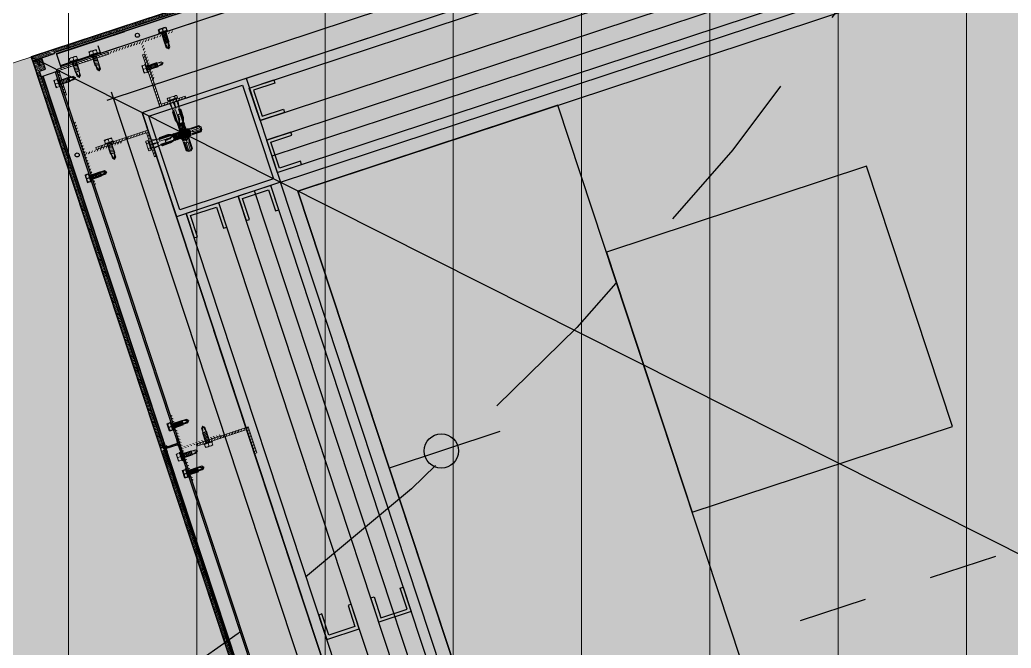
# Model space of a CAD drawing. Header units: metres. Extents: x 678805 to 1359287, y 2747329 to 5497370.
# Drawn here: x 679893.398 to 679894.845, y 2748653.809 to 2748654.727 of the extents above; entities that cross this region are included whole.
import ezdxf
from ezdxf.enums import TextEntityAlignment as Align

# ---------------------------------------------------------------- set-up
doc = ezdxf.new("R2010")
doc.units = ezdxf.units.M
for name, pattern in [('XREF_MON_BUILDINGS$0$Dash_2_', [0.25, 0.125, -0.125]), ('XREF_MON_BUILDINGS$0$Hidden', [0.004, 0.002, -0.002]), ('XREF_MON_SFT_TREES$0$HIDDEN', [0.375, 0.25, -0.125])]:
    doc.linetypes.add(name, pattern=pattern)
for name, color, linetype in [('00_XREF_MON_HSC_PAVEMENT', 7, 'Continuous'), ('00_XREF_TWQ_BUILDINGS', 7, 'Continuous'), ('00_XREF_TWQ_SFT_TREES', 7, 'Continuous'), ('XREF_MON_BUILDINGS$0$00-Modulos DEFINIDOS', 7, 'Continuous'), ('XREF_MON_BUILDINGS$0$00-Modulos ROOFS', 2, 'Continuous'), ('XREF_MON_BUILDINGS$0$02-L-01_Structure', 2, 'Continuous'), ('XREF_MON_BUILDINGS$0$02-L-01_Structure t2', 7, 'Continuous'), ('XREF_MON_BUILDINGS$0$02-L-01_Struture aux', 4, 'Continuous'), ('XREF_MON_BUILDINGS$0$02-L-Insulation', 252, 'Continuous'), ('XREF_MON_BUILDINGS$0$02-L-INT Panel', 5, 'Continuous'), ('XREF_MON_BUILDINGS$0$02-L-panel', 5, 'Continuous'), ('XREF_MON_BUILDINGS$0$02_L_Furniture', 7, 'Continuous'), ('XREF_MON_SFT_TREES$0$SL_TREE_CANOPY', 251, 'XREF_MON_SFT_TREES$0$HIDDEN')]:
    doc.layers.add(name, color=color, linetype=linetype)
for name, color, linetype, true_color in [('02-L-Waterfeatures 01', 7, 'Continuous', 0x4da6ff), ('XREF_MON_BUILDINGS$0$0-WIPEOUTS', 7, 'Continuous', 0xffffff), ('XREF_MON_SFT_TREES$0$SL_TREE_ACACIA_GERRARDII', 7, 'Continuous', 0x4c4c00)]:
    doc.layers.add(name, color=color, linetype=linetype, true_color=true_color)
for name, color, linetype, lineweight in [('XREF_MON_BUILDINGS$0$02-H-251', 251, 'Continuous', 0), ('XREF_MON_BUILDINGS$0$02-H-254', 254, 'Continuous', 0), ('XREF_MON_BUILDINGS$0$02-L-01_Structure L', 7, 'Continuous', 5), ('XREF_MON_BUILDINGS$0$02-L-01_Structure T', 8, 'Continuous', 5), ('XREF_MON_GENERAL_LAYOUT$0$02-L-Material Change', 251, 'Continuous', 5)]:
    doc.layers.add(name, color=color, linetype=linetype, lineweight=lineweight)
for name, color, linetype, lineweight, true_color in [('XREF_MON_BUILDINGS$0$02-KH-01 Water_Toilets', 7, 'Continuous', 30, 0x3877ff), ('XREF_MON_HSC_PAVEMENT$0$03-TR-Pavement_01_Compacted Ground', 7, 'Continuous', 5, 0x5a4f30), ('XREF_MON_HSC_PAVEMENT$0$03-TR-Pavement_06_Concrete Slab in situ', 7, 'Continuous', 9, 0xf7f7f7)]:
    doc.layers.add(name, color=color, linetype=linetype, lineweight=lineweight, true_color=true_color)
doc.layers.get('XREF_MON_BUILDINGS$0$02-KH-01 Water_Toilets').off()
doc.layers.get('XREF_MON_SFT_TREES$0$SL_TREE_ACACIA_GERRARDII').off()
doc.styles.add('XREF_MON_GENERAL_LAYOUT$0$Standard', font='arial.ttf')
doc.linetypes.add('XREF_MON_BUILDINGS$0$BATTING', pattern='A,0.0001,-0.1,[134,ltypeshp.shx,S=0.1,R=0,X=-0.1,Y=0],-0.2,[134,ltypeshp.shx,S=0.1,R=180,X=0.1,Y=0],-0.1', length=0.4001)
pattern_1 = [(90, (652974.11672, 2717198.73223), (-0.187325, 0), [])]

# ---------------------------------------------------------------- blocks, each defined once
blk = doc.blocks.new('XREF_MON_BUILDINGS$0$modulo kiosco')
at = {"layer": 'XREF_MON_BUILDINGS$0$0-WIPEOUTS', "true_color": 0xfcfcfc}
h = blk.add_hatch(color=7, dxfattribs=at)
h.dxf.hatch_style = 1
h.paths.add_polyline_path([(119.6986, -61.6206), (119.6986, -56.8206), (124.4986, -56.8206), (124.4986, -61.6206)])
at = {"layer": 'XREF_MON_BUILDINGS$0$00-Modulos ROOFS'}
blk.add_line((119.6986, -56.8206), (124.4986, -61.6206), dxfattribs=at)
at = {"layer": 'XREF_MON_BUILDINGS$0$00-Modulos ROOFS', "lineweight": 0}
blk.add_lwpolyline([(119.6986, -61.6206), (119.6986, -56.8206), (124.4986, -56.8206), (124.4986, -61.6206)], close=True, dxfattribs=at)
at = {"layer": 'XREF_MON_BUILDINGS$0$00-Modulos ROOFS'}
blk.add_lwpolyline([(124.4986, -57.1206), (124.4986, -56.8206), (124.1986, -56.8206), (119.9986, -56.8206), (119.6986, -56.8206), (119.6986, -57.1206), (119.6986, -61.3206), (119.6986, -61.6206), (119.9986, -61.6206), (124.1986, -61.6206), (124.4986, -61.6206), (124.4986, -61.3206)], close=True, dxfattribs=at)
blk = doc.blocks.new('XREF_MON_BUILDINGS$0$PILAR STRUCTURE')
at = {"layer": 'XREF_MON_BUILDINGS$0$02-L-01_Structure', "linetype": 'Continuous'}
h = blk.add_hatch(dxfattribs=at)
h.set_pattern_fill('ANGLE', color=252)
h.set_pattern_definition([(0, (-144.6596, 18.5684), (0, 6.985), [5.08, -1.905]), (90, (-144.6596, 18.5684), (-6.985, 4e-16), [5.08, -1.905])])
h.paths.add_polyline_path([(-0.08, -0.08), (0.08, -0.08), (0.08, 0.08), (-0.08, 0.08)])
h.paths.add_polyline_path([(-0.072, -0.072), (0.072, -0.072), (0.072, 0.072), (-0.072, 0.072)], flags=16)
h = blk.add_hatch(color=252, dxfattribs=at)
h.dxf.hatch_style = 1
h.paths.add_polyline_path([(-0.072, -0.072), (0.072, -0.072), (0.072, 0.072), (-0.072, 0.072)], flags=16)
h.paths.add_polyline_path([(-0.08, -0.08), (0.08, -0.08), (0.08, 0.08), (-0.08, 0.08)])
for points in [[(-0.08, -0.08), (0.08, -0.08), (0.08, 0.08), (-0.08, 0.08)], [(-0.072, -0.072), (0.072, -0.072), (0.072, 0.072), (-0.072, 0.072)]]:
    blk.add_lwpolyline(points, close=True, dxfattribs=at)
blk = doc.blocks.new('XREF_MON_BUILDINGS$0$ULMA_Escuadra40x80_Seccion')
at = {"layer": 'XREF_MON_BUILDINGS$0$02-H-251', "ltscale": 125}
h = blk.add_hatch(dxfattribs=at)
h.set_pattern_fill('ANSI31', color=256, scale=0.001, angle=360, style=0)
h.paths.add_polyline_path([(0, 0.08), (0.003, 0.08), (0.003, 0.003), (0.04, 0.003), (0.04, 0), (0, 0)])
at = {"layer": 'XREF_MON_BUILDINGS$0$02-L-01_Structure L', "linetype": 'Continuous'}
blk.add_lwpolyline([(0, 0.08), (0.003, 0.08), (0.003, 0.003), (0.04, 0.003), (0.04, 0), (0, 0)], close=True, dxfattribs=at)
blk = doc.blocks.new('XREF_MON_BUILDINGS$0$ULMA_Anclaje fijacion a forjado y a cerramiento base')
at = {"layer": 'XREF_MON_BUILDINGS$0$02-L-01_Structure T', "linetype": 'Continuous'}
for p, q in [((-0.095, 0.0049), (-0.098, 0.0019)), ((-0.095, 0.0038), (-0.098, 0.0016)), ((-0.098, 0.0009), (-0.095, 0.0031)), ((-0.098, 0), (-0.098, 0.0019)), ((-0.098, 0), (-0.098, -0.0019)), ((-0.095, 0.0012), (-0.096, 0.0004)), ((-0.0564, 0.0049), (-0.095, 0.0049)), ((-0.095, 0.0038), (-0.095, 0.0049)), ((-0.0795, 0.0038), (-0.095, 0.0038)), ((-0.0795, 0.0031), (-0.095, 0.0031)), ((-0.095, 0.0012), (-0.095, 0.0031)), ((-0.0805, 0.0012), (-0.095, 0.0012)), ((-0.0805, 0.0008), (-0.0805, 0.0012)), ((-0.0792, 0.0037), (-0.0795, 0.0038)), ((-0.0795, 0.0031), (-0.0792, 0.0032)), ((-0.079, 0.0034), (-0.0792, 0.0037)), ((-0.0792, 0.0032), (-0.079, 0.0034)), ((-0.0724, 0.0005), (-0.0775, 0.0005)), ((-0.0724, 0.0005), (-0.0775, 0.0005)), ((-0.0428, 0.003), (-0.0768, 0.003)), ((-0.0768, 0.0005), (-0.0768, 0.003)), ((-0.076, 0.0036), (-0.076, 0.0049)), ((-0.058, 0.0036), (-0.076, 0.0036)), ((-0.0755, 0.0049), (-0.0699, 0.0064)), ((-0.0755, 0.0043), (-0.0755, 0.0049)), ((-0.0752, 0.0005), (-0.0752, 0.003)), ((-0.057, 0.0044), (-0.075, 0.0044)), ((-0.0744, 0.0005), (-0.0744, 0.003)), ((-0.0728, 0.0005), (-0.0728, 0.003)), ((-0.072, 0.0005), (-0.072, 0.003)), ((-0.0599, 0.006), (-0.0714, 0.006)), ((-0.0714, 0.006), (-0.0714, 0.0049)), ((-0.0714, 0.006), (-0.0714, 0.0049)), ((-0.0704, 0.0008), (-0.0704, 0.003)), ((-0.0704, 0.0003), (-0.0704, 0.0008)), ((-0.0606, 0.0064), (-0.0699, 0.0064)), ((-0.0699, 0.0064), (-0.0699, 0.006)), ((-0.0696, 0.003), (-0.0696, 0)), ((-0.068, 0.0019), (-0.068, 0.003)), ((-0.068, 0.0008), (-0.068, 0.0019)), ((-0.068, 0), (-0.068, 0.0008)), ((-0.068, 0), (-0.068, -0.0008)), ((-0.0672, 0.0021), (-0.0672, 0.003)), ((-0.0672, 0.0011), (-0.0672, 0.0021)), ((-0.0672, 0), (-0.0672, 0.0011)), ((-0.0672, 0), (-0.0672, -0.0011)), ((-0.0656, 0.0022), (-0.0656, 0.003)), ((-0.0656, 0.0012), (-0.0656, 0.0022)), ((-0.0656, 0), (-0.0656, 0.0012)), ((-0.0656, 0), (-0.0656, -0.0013)), ((-0.0648, 0.0022), (-0.0648, 0.003)), ((-0.0648, 0.0012), (-0.0648, 0.0022)), ((-0.0648, 0), (-0.0648, 0.0012)), ((-0.0648, 0), (-0.0648, -0.0013)), ((-0.0632, 0.0022), (-0.0632, 0.003)), ((-0.0632, 0.0012), (-0.0632, 0.0022)), ((-0.0632, 0), (-0.0632, 0.0012)), ((-0.0632, 0), (-0.0632, -0.0013)), ((-0.0586, 0.0022), (-0.0625, 0.0022)), ((-0.0586, 0.0012), (-0.0625, 0.0012)), ((-0.0624, 0.0022), (-0.0624, 0.003)), ((-0.0624, 0), (-0.0624, 0.0012)), ((-0.0624, 0), (-0.0624, -0.0013)), ((-0.0608, 0.0022), (-0.0608, 0.003)), ((-0.0608, 0), (-0.0608, 0.0012)), ((-0.0608, 0), (-0.0608, -0.0013)), ((-0.0606, 0.0064), (-0.0606, 0.006)), ((-0.0606, 0.0064), (-0.058, 0.0049)), ((-0.06, 0.0022), (-0.06, 0.003)), ((-0.06, 0), (-0.06, 0.0012)), ((-0.06, 0), (-0.06, -0.003)), ((-0.0599, 0.006), (-0.0599, 0.0049)), ((-0.0584, 0.0022), (-0.0584, 0.003)), ((-0.0584, 0), (-0.0584, 0.0012)), ((-0.0584, 0), (-0.0584, -0.003)), ((-0.058, 0.0049), (-0.058, 0.0044)), ((-0.0576, 0.0022), (-0.0576, 0.003)), ((-0.0576, -0.003), (-0.0576, 0.0012)), ((-0.057, 0.0046), (-0.057, 0.0049)), ((-0.0564, 0.003), (-0.0564, 0.0049)), ((-0.056, 0.0018), (-0.056, 0.003)), ((-0.056, 0), (-0.056, 0.0007)), ((-0.056, 0), (-0.056, -0.003)), ((-0.0548, 0.0049), (-0.0559, 0.0042)), ((-0.0552, 0.0014), (-0.0552, 0.003)), ((-0.0552, 0.0003), (-0.0552, -0.003)), ((-0.054, 0.0049), (-0.0548, 0.0049)), ((-0.0548, 0.003), (-0.0548, 0.0049)), ((-0.054, 0.003), (-0.054, 0.0049)), ((-0.0536, 0.0003), (-0.0536, 0.003)), ((-0.0524, 0.0049), (-0.0535, 0.0042)), ((-0.0528, 0), (-0.0528, 0.003)), ((-0.0528, 0), (-0.0528, -0.0003)), ((-0.0524, 0.003), (-0.0524, 0.0049)), ((-0.0516, 0.0049), (-0.0524, 0.0049)), ((-0.0516, 0.003), (-0.0516, 0.0049)), ((-0.0512, 0), (-0.0512, 0.003)), ((-0.0512, 0), (-0.0512, -0.001)), ((-0.05, 0.0049), (-0.0511, 0.0042)), ((-0.0504, 0), (-0.0504, 0.003)), ((-0.0504, 0), (-0.0504, -0.0012)), ((-0.0492, 0.0049), (-0.05, 0.0049)), ((-0.05, 0.003), (-0.05, 0.0049)), ((-0.0492, 0.003), (-0.0492, 0.0049)), ((-0.0488, 0.0022), (-0.0488, 0.003)), ((-0.0488, 0.0012), (-0.0488, 0.0026)), ((-0.0488, 0), (-0.0488, 0.0012)), ((-0.0488, 0), (-0.0488, -0.0013)), ((-0.0476, 0.0049), (-0.0487, 0.0042)), ((-0.048, 0), (-0.048, 0.003)), ((-0.048, 0), (-0.048, -0.0013)), ((-0.0476, 0.003), (-0.0476, 0.0049)), ((-0.0468, 0.0049), (-0.0476, 0.0049)), ((-0.0424, 0.0022), (-0.0475, 0.0022)), ((-0.0424, 0.0012), (-0.0475, 0.0012)), ((-0.0468, 0.003), (-0.0468, 0.0049)), ((-0.0464, 0.0022), (-0.0464, 0.003)), ((-0.0464, 0), (-0.0464, 0.0012)), ((-0.0464, 0), (-0.0464, -0.0013)), ((-0.0452, 0.0049), (-0.0463, 0.0042)), ((-0.0456, 0.0022), (-0.0456, 0.003)), ((-0.0456, 0), (-0.0456, 0.0012)), ((-0.0456, 0), (-0.0456, -0.0013)), ((-0.0444, 0.0049), (-0.0452, 0.0049)), ((-0.0452, 0.003), (-0.0452, 0.0049)), ((-0.0444, 0.003), (-0.0444, 0.0049)), ((-0.044, 0.0022), (-0.044, 0.003)), ((-0.044, 0.0022), (-0.044, 0.003)), ((-0.044, 0), (-0.044, 0.0012)), ((-0.044, 0), (-0.044, 0.0012)), ((-0.044, 0), (-0.044, -0.0013)), ((-0.044, 0), (-0.044, -0.003)), ((-0.0428, 0.0049), (-0.0439, 0.0042)), ((0, 0.0049), (-0.0428, 0.0049)), ((-0.0428, 0.003), (-0.0428, 0.0049)), ((-0.042, 0.0049), (-0.042, 0.0022)), ((-0.0185, 0.0036), (-0.042, 0.0036)), ((-0.042, 0.0012), (-0.042, 0.001)), ((-0.0405, 0.001), (-0.042, 0.001)), ((-0.0415, 0.0049), (-0.0359, 0.0064)), ((-0.0415, 0.0043), (-0.0415, 0.0049)), ((-0.0175, 0.0044), (-0.041, 0.0044)), ((-0.0312, 0.001), (-0.038, 0.001)), ((-0.0196, 0.006), (-0.0374, 0.006)), ((-0.0374, 0.006), (-0.0374, 0.0049)), ((-0.02, 0.0064), (-0.0359, 0.0064)), ((-0.0359, 0.0064), (-0.0359, 0.006)), ((-0.0356, 0.0005), (-0.0319, 0.0005)), ((-0.0319, 0.0005), (-0.0356, 0.0005)), ((-0.0282, 0.001), (-0.0308, 0.001)), ((-0.0282, 0.001), (-0.028, 0.0008)), ((-0.0282, 0.001), (-0.0282, -0.0036)), ((-0.0278, 0.001), (-0.028, 0.0008)), ((-0.028, 0.0008), (-0.028, -0.0036)), ((-0.0278, 0.001), (-0.0278, -0.0036)), ((-0.018, 0.001), (-0.0278, 0.001)), ((-0.02, 0.0064), (-0.02, 0.006)), ((-0.0185, 0.0049), (-0.02, 0.0064)), ((-0.0196, 0.0049), (-0.0196, 0.006)), ((-0.0185, 0.0049), (-0.0185, 0.0044)), ((-0.0175, 0.0049), (-0.0175, 0.0015)), ((-0.0052, 0.0064), (-0.0159, 0.0049)), ((-0.0043, 0.0009), (-0.0159, 0)), ((-0.0159, 0), (-0.0052, 0)), ((-0.0052, 0.0049), (-0.0052, 0.0064)), ((-0.0052, 0.0064), (-0.0043, 0.0049)), ((-0.0043, 0.0009), (-0.0052, 0)), ((-0.0043, -0.0009), (-0.0052, 0)), ((-0.0043, -0.0009), (-0.0043, 0.0009)), ((0.0015, 0.0064), (0, 0.0049)), ((0, 0), (0, 0.0049)), ((0, 0), (0, -0.0049)), ((0.002, 0.0064), (0.0015, 0.0064)), ((0.0015, 0), (0.0015, 0.0064)), ((0.0015, 0), (0.0015, -0.0064)), ((0.002, 0.0075), (0.0059, 0.0075)), ((0.002, -0.0075), (0.002, 0.0075)), ((0.002, 0), (0.002, 0.0064)), ((0.002, 0.0038), (0.0059, 0.0038)), ((0.002, 0), (0.002, -0.0064)), ((0.0065, 0.0065), (0.0059, 0.0075)), ((0.0065, -0.0065), (0.0065, 0.0065)), ((-0.098, -0.0009), (-0.095, -0.0031)), ((-0.095, -0.0038), (-0.098, -0.0016)), ((-0.095, -0.0049), (-0.098, -0.0019)), ((-0.095, -0.0012), (-0.096, -0.0004)), ((-0.095, -0.0012), (-0.095, -0.0031)), ((-0.0825, -0.0012), (-0.095, -0.0012)), ((-0.0795, -0.0031), (-0.095, -0.0031)), ((-0.095, -0.0038), (-0.095, -0.0049)), ((-0.0795, -0.0038), (-0.095, -0.0038)), ((-0.0564, -0.0049), (-0.095, -0.0049)), ((-0.0792, -0.0032), (-0.0795, -0.0031)), ((-0.0795, -0.0038), (-0.0792, -0.0037)), ((-0.079, -0.0034), (-0.0792, -0.0032)), ((-0.0792, -0.0037), (-0.079, -0.0034)), ((-0.0724, -0.0005), (-0.0775, -0.0005)), ((-0.0724, -0.0005), (-0.0775, -0.0005)), ((-0.0768, -0.0005), (-0.0768, -0.003)), ((-0.0428, -0.003), (-0.0768, -0.003)), ((-0.076, -0.0036), (-0.076, -0.0049)), ((-0.058, -0.0036), (-0.076, -0.0036)), ((-0.0755, -0.0043), (-0.0755, -0.0049)), ((-0.0755, -0.0049), (-0.0699, -0.0064)), ((-0.0752, -0.0005), (-0.0752, -0.003)), ((-0.057, -0.0044), (-0.075, -0.0044)), ((-0.0744, -0.0005), (-0.0744, -0.003)), ((-0.0728, -0.0005), (-0.0728, -0.003)), ((-0.072, -0.0005), (-0.072, -0.003)), ((-0.0714, -0.0049), (-0.0714, -0.006)), ((-0.0714, -0.0049), (-0.0714, -0.006)), ((-0.0599, -0.006), (-0.0714, -0.006)), ((-0.0704, -0.0008), (-0.0704, -0.003)), ((-0.0699, -0.006), (-0.0699, -0.0064)), ((-0.0606, -0.0064), (-0.0699, -0.0064)), ((-0.0696, -0.0011), (-0.0696, -0.003)), ((-0.068, -0.0019), (-0.068, -0.003)), ((-0.0672, -0.0021), (-0.0672, -0.003)), ((-0.0605, -0.0013), (-0.0656, -0.0013)), ((-0.0656, -0.0022), (-0.0656, -0.003)), ((-0.0656, -0.0022), (-0.0605, -0.0022)), ((-0.0648, -0.0022), (-0.0648, -0.003)), ((-0.0632, -0.0022), (-0.0632, -0.003)), ((-0.0624, -0.0022), (-0.0624, -0.003)), ((-0.0608, -0.0022), (-0.0608, -0.003)), ((-0.0606, -0.0064), (-0.058, -0.0049)), ((-0.0606, -0.006), (-0.0606, -0.0064)), ((-0.0599, -0.0049), (-0.0599, -0.006)), ((-0.058, -0.0044), (-0.058, -0.0049)), ((-0.057, -0.0044), (-0.057, -0.0049)), ((-0.0564, -0.003), (-0.0564, -0.0049)), ((-0.0548, -0.0049), (-0.0559, -0.0042)), ((-0.0548, -0.003), (-0.0548, -0.0049)), ((-0.054, -0.0049), (-0.0548, -0.0049)), ((-0.054, -0.003), (-0.054, -0.0049)), ((-0.0536, -0.0009), (-0.0536, -0.003)), ((-0.0524, -0.0049), (-0.0535, -0.0042)), ((-0.0528, -0.0014), (-0.0528, -0.003)), ((-0.0524, -0.003), (-0.0524, -0.0049)), ((-0.0516, -0.0049), (-0.0524, -0.0049)), ((-0.0516, -0.003), (-0.0516, -0.0049)), ((-0.0512, -0.002), (-0.0512, -0.003)), ((-0.05, -0.0049), (-0.0511, -0.0042)), ((-0.0504, -0.0022), (-0.0504, -0.003)), ((-0.05, -0.003), (-0.05, -0.0049)), ((-0.0492, -0.0049), (-0.05, -0.0049)), ((-0.0455, -0.0013), (-0.0494, -0.0013)), ((-0.0455, -0.0022), (-0.0494, -0.0022)), ((-0.0492, -0.003), (-0.0492, -0.0049)), ((-0.0488, -0.0022), (-0.0488, -0.003)), ((-0.0476, -0.0049), (-0.0487, -0.0042)), ((-0.048, -0.0022), (-0.048, -0.003)), ((-0.0476, -0.003), (-0.0476, -0.0049)), ((-0.0468, -0.0049), (-0.0476, -0.0049)), ((-0.0468, -0.003), (-0.0468, -0.0049)), ((-0.0464, -0.0022), (-0.0464, -0.003)), ((-0.0452, -0.0049), (-0.0463, -0.0042)), ((-0.0456, -0.0022), (-0.0456, -0.003)), ((-0.0452, -0.003), (-0.0452, -0.0049)), ((-0.0444, -0.0049), (-0.0452, -0.0049)), ((-0.0444, -0.003), (-0.0444, -0.0049)), ((-0.044, -0.0022), (-0.044, -0.003)), ((-0.0428, -0.0049), (-0.0439, -0.0042)), ((-0.0428, -0.003), (-0.0428, -0.0049)), ((0, -0.0049), (-0.0428, -0.0049)), ((-0.042, -0.0036), (-0.042, -0.0049)), ((-0.0185, -0.0036), (-0.042, -0.0036)), ((-0.0415, -0.0043), (-0.0415, -0.0049)), ((-0.0415, -0.0049), (-0.0359, -0.0064)), ((-0.0175, -0.0044), (-0.041, -0.0044)), ((-0.0374, -0.0049), (-0.0374, -0.006)), ((-0.0196, -0.006), (-0.0374, -0.006)), ((-0.0359, -0.006), (-0.0359, -0.0064)), ((-0.02, -0.0064), (-0.0359, -0.0064)), ((-0.0319, -0.0005), (-0.0356, -0.0005)), ((-0.0356, -0.0005), (-0.0319, -0.0005)), ((-0.0185, -0.0049), (-0.02, -0.0064)), ((-0.02, -0.006), (-0.02, -0.0064)), ((-0.0196, -0.0049), (-0.0196, -0.006)), ((-0.0185, -0.0044), (-0.0185, -0.0049)), ((-0.0175, -0.0046), (-0.0175, -0.0049)), ((-0.0043, -0.0009), (-0.0159, 0)), ((-0.0052, -0.0064), (-0.0159, -0.0049)), ((-0.0052, -0.0049), (-0.0052, -0.0064)), ((-0.0052, -0.0064), (-0.0043, -0.0049)), ((0.0015, -0.0064), (0, -0.0049)), ((0.002, -0.0064), (0.0015, -0.0064)), ((0.002, -0.0038), (0.0059, -0.0038)), ((0.002, -0.0075), (0.0059, -0.0075)), ((0.0065, -0.0065), (0.0059, -0.0075))]:
    blk.add_line(p, q, dxfattribs=at)
for centre, radius, start, end in [((-0.0957, 0), 0.0005, 130.2691, 229.7309), ((-0.0825, 0.0008), 0.002, 270, 0), ((-0.0775, 0), 0.0005, 89.9975, 270), ((-0.0775, 0), 0.0005, 90, 270.0025), ((-0.075, 0.0034), 0.001, 90, 168.463), ((-0.0724, -0.007), 0.0075, 61.0463, 90), ((-0.0695, 0.006), 0.001, 180, 0), ((-0.0671, 0.006), 0.001, 180, 0), ((-0.0647, 0.006), 0.001, 180, 0), ((-0.0623, 0.006), 0.001, 180, 0), ((-0.0625, 0.0017), 0.0005, 90, 270.0116), ((-0.0605, 0.0017), 0.0005, 270.0013, 90), ((-0.0586, -0.0053), 0.0075, 48.5904, 90), ((-0.0586, -0.0053), 0.0065, 48.5904, 90), ((-0.058, 0.0046), 0.001, 270, 0), ((-0.0561, 0.0045), 0.0003, 180, 300), ((-0.0586, 0.0052), 0.0065, 306.1289, 311.4096), ((-0.0494, -0.0053), 0.0075, 128.1223, 131.4096), ((-0.0537, 0.0045), 0.0003, 180, 300), ((-0.0494, 0.0052), 0.0065, 228.5904, 270), ((-0.0513, 0.0045), 0.0003, 180, 300), ((-0.0489, 0.0045), 0.0003, 180, 300), ((-0.0475, 0.0017), 0.0005, 90, 270.0025), ((-0.0465, 0.0045), 0.0003, 180, 300), ((-0.0455, 0.0017), 0.0005, 270, 90), ((-0.0441, 0.0045), 0.0003, 180, 300), ((-0.0424, -0.0053), 0.0075, 61.0463, 90), ((-0.0424, -0.0053), 0.0065, 61.0463, 90), ((-0.041, 0.0034), 0.001, 90, 168.463), ((-0.0356, 0.007), 0.0075, 241.0463, 270), ((-0.0356, 0.007), 0.0065, 241.0463, 269.9987), ((-0.0356, -0.007), 0.0075, 90, 111.0361), ((-0.0355, 0.006), 0.001, 180, 0), ((-0.0355, 0.006), 0.001, 180, 0), ((-0.0327, 0.006), 0.001, 180, 0), ((-0.031, 0), 0.001, 209.9997, 150), ((-0.031, 0), 0.001, 210, 150.0003), ((-0.0299, 0.006), 0.001, 180, 0), ((-0.0271, 0.006), 0.001, 180, 0), ((-0.0243, 0.006), 0.001, 180, 0), ((-0.0215, 0.006), 0.001, 180, 0), ((-0.0185, 0.0046), 0.001, 270, 0), ((-0.018, 0.0015), 0.0005, 270, 0), ((0.0032, 0.0056), 0.00332, 325.6168, 34.3832), ((-0.0059, 0), 0.0124, 342.4126, 17.5874), ((-0.075, -0.0034), 0.001, 191.537, 270), ((-0.0724, 0.007), 0.0075, 270, 291.0395), ((-0.0724, -0.007), 0.0065, 61.0463, 90), ((-0.0695, -0.006), 0.001, 0, 180), ((-0.0656, 0.0052), 0.0075, 241.0463, 270), ((-0.0656, 0.0052), 0.0065, 241.0463, 269.9987), ((-0.0671, -0.006), 0.001, 0, 180), ((-0.0647, -0.006), 0.001, 0, 180), ((-0.0623, -0.006), 0.001, 0, 180), ((-0.0625, -0.0018), 0.0005, 89.9884, 270), ((-0.0605, -0.0018), 0.0005, 270, 89.9987), ((-0.058, -0.0046), 0.001, 11.537, 90), ((-0.0561, -0.0045), 0.0003, 60, 180), ((-0.0494, 0.0052), 0.0075, 228.5904, 270), ((-0.0586, 0.0052), 0.0075, 308.1223, 311.4096), ((-0.0537, -0.0045), 0.0003, 60, 180), ((-0.0494, -0.0053), 0.0065, 126.1289, 131.4096), ((-0.0513, -0.0045), 0.0003, 60, 180), ((-0.0489, -0.0045), 0.0003, 60, 180), ((-0.0475, -0.0018), 0.0005, 89.9975, 270), ((-0.0465, -0.0045), 0.0003, 60, 180), ((-0.0455, -0.0018), 0.0005, 270, 90), ((-0.0441, -0.0045), 0.0003, 60, 180), ((-0.041, -0.0034), 0.001, 191.537, 270), ((-0.0355, -0.006), 0.001, 0, 180), ((-0.0355, -0.006), 0.001, 0, 180), ((-0.0327, -0.006), 0.001, 0, 180), ((-0.0299, -0.006), 0.001, 0, 180), ((-0.0271, -0.006), 0.001, 0, 180), ((-0.0243, -0.006), 0.001, 0, 180), ((-0.0215, -0.006), 0.001, 0, 180), ((-0.0185, -0.0046), 0.001, 0, 90), ((0.0032, -0.0056), 0.00332, 325.6168, 34.3832)]:
    blk.add_arc(centre, radius, start, end, dxfattribs=at)
blk = doc.blocks.new('XREF_MON_BUILDINGS$0$AUTORROSCANTE')
at = {"layer": 'XREF_MON_BUILDINGS$0$02-L-01_Structure t2', "color": 0}
for p, q in [((-31.2, 5.6), (-26.2, 5.6)), ((-31.2, 0), (-26.2, 0)), ((-2.4, 2.5), (-25, 2.5)), ((0, 0), (-9, 2.5)), ((0, 0), (-3.6, -1.1)), ((0, 0), (-2.4, 2.5)), ((0, 0), (-2.4, -2.5)), ((-31.2, -5.6), (-26.2, -5.6)), ((-2.4, -2.5), (-25, -2.5)), ((-3.6, -1.1), (-2.4, -2.5))]:
    blk.add_line(p, q, dxfattribs=at)
at = {"layer": 'XREF_MON_BUILDINGS$0$02-L-01_Structure t2', "color": 253}
for p, q in [((-25, 3.1), (-9, 3.1)), ((-23.5, -3.1), (-25, 2.7)), ((-21.4, -3.1), (-23.1, 3.1)), ((-19.3, -3.1), (-21, 3.1)), ((-17.3, -3.1), (-18.9, 3.1)), ((-15.2, -3.1), (-16.9, 3.1)), ((-13.1, -3.1), (-14.8, 3.1)), ((-11.1, -3.1), (-12.7, 3.1)), ((-9, -3.1), (-10.7, 3.1)), ((-9, -3.1), (-9, 3.1)), ((-25, -3.1), (-9, -3.1)), ((-3.6, -1.1), (-9, -2.5))]:
    blk.add_line(p, q, dxfattribs=at)
at = {"layer": 'XREF_MON_BUILDINGS$0$02-L-01_Structure t2', "color": 0}
for points in [[(-31.2, 5.6), (-26.2, 5.6), (-26.2, -5.6), (-31.2, -5.6)], [(-26.2, 6.5), (-25, 6.5), (-25, -6.5), (-26.2, -6.5)]]:
    blk.add_lwpolyline(points, close=True, dxfattribs=at)
for centre, start, end in [((-27, 2.4), 129.284, 214.1828), ((-27, -2.4), 145.8304, 230.7333)]:
    blk.add_arc(centre, 4.21, start, end, dxfattribs=at)
blk = doc.blocks.new('XREF_MON_BUILDINGS$0$ULMA_Montante VV')
at = {"layer": 'XREF_MON_BUILDINGS$0$02-H-251', "ltscale": 125}
h = blk.add_hatch(dxfattribs=at)
h.set_pattern_fill('ANSI31', color=256, scale=0.001, angle=450, style=0)
h.set_pattern_definition([(135, (-0.05125, -0.0025), (-0.00224506, -0.00224506), [])])
edge = h.paths.add_edge_path()
edge.add_line((-0.051, -0.0025), (0.0484, -0.0025))
edge.add_arc((0.0484, -0.0022), 0.0003, 270, 360)
edge.add_line((0.0487, -0.0022), (0.0487, -0.0003))
edge.add_arc((0.0484, -0.0003), 0.0003, 0, 90)
edge.add_line((0.0484, 0), (0, 0))
edge.add_line((0, 0), (0, 0.0572))
edge.add_arc((-0.0003, 0.0572), 0.0003, 0, 90)
edge.add_line((-0.0003, 0.0575), (-0.0022, 0.0575))
edge.add_arc((-0.0022, 0.0572), 0.0003, 90, 180)
edge.add_line((-0.0025, 0.0572), (-0.0025, 0))
edge.add_line((-0.0025, 0), (-0.051, 0))
edge.add_arc((-0.051, -0.0003), 0.0003, 90, 180)
edge.add_line((-0.0513, -0.0003), (-0.0513, -0.0022))
edge.add_arc((-0.051, -0.0022), 0.0003, 180, 270)
blk = doc.blocks.new('XREF_MON_BUILDINGS$0$ULMA_Autotaladrante')
at = {"layer": 'XREF_MON_BUILDINGS$0$02-L-01_Structure T', "color": 252}
for p, q in [((-0.025, 0), (-0.0226, 0.0025)), ((-0.025, 0), (-0.016, 0.0025)), ((-0.025, 0), (-0.0226, -0.0025)), ((-0.025, 0), (-0.0214, -0.0011)), ((-0.0226, 0.0025), (0, 0.0025)), ((0, 0.0032), (-0.016, 0.0032)), ((-0.016, -0.0031), (-0.016, 0.0032)), ((-0.016, -0.0031), (-0.0143, 0.0032)), ((-0.0139, -0.0031), (-0.0123, 0.0032)), ((-0.0119, -0.0031), (-0.0102, 0.0032)), ((-0.0098, -0.0031), (-0.0081, 0.0032)), ((-0.0077, -0.0031), (-0.0061, 0.0032)), ((-0.0057, -0.0031), (-0.004, 0.0032)), ((-0.0036, -0.0031), (-0.0019, 0.0032)), ((-0.0015, -0.0031), (0, 0.0027)), ((0.0062, 0.0056), (0.0012, 0.0056)), ((0.0062, 0), (0.0012, 0)), ((-0.0214, -0.0011), (-0.0226, -0.0025)), ((-0.0226, -0.0025), (0, -0.0025)), ((-0.0214, -0.0011), (-0.016, -0.0025)), ((0, -0.0031), (-0.016, -0.0031)), ((0.0062, -0.0056), (0.0012, -0.0056))]:
    blk.add_line(p, q, dxfattribs=at)
for points in [[(0.0012, 0.0065), (0, 0.0065), (0, -0.0065), (0.0012, -0.0065)], [(0.0062, 0.0056), (0.0012, 0.0056), (0.0012, -0.0056), (0.0062, -0.0056)]]:
    blk.add_lwpolyline(points, close=True, dxfattribs=at)
for centre, start, end in [((0.002, 0.0024), 325.8172, 50.716), ((0.002, -0.0024), 309.2667, 34.1696)]:
    blk.add_arc(centre, 0.00421, start, end, dxfattribs=at)
blk = doc.blocks.new('XREF_MON_BUILDINGS$0$A$C61F93961')
at = {"layer": 'XREF_MON_BUILDINGS$0$02-H-251', "linetype": 'XREF_MON_BUILDINGS$0$Hidden', "ltscale": 125}
h = blk.add_hatch(dxfattribs=at)
h.set_pattern_fill('ANSI31', color=256, scale=0.001, angle=450, style=0)
h.set_pattern_definition([(135, (179.9727885, -256.273063), (-0.00224506403, -0.00224506403), [])])
edge = h.paths.add_edge_path()
edge.add_line((9.0035, -0.0268), (9.0055, -0.0268))
edge.add_line((9.0055, -0.0268), (9.0124, -0.0266))
edge.add_line((9.0124, -0.0266), (9.0132, -0.0256))
edge.add_arc((9.0135, -0.0258), 0.0003, 407.05, 497.05, ccw=False)
edge.add_line((9.0137, -0.0256), (9.0146, -0.0265))
edge.add_line((9.0146, -0.0265), (9.0164, -0.0264))
edge.add_line((9.0164, -0.0264), (9.0172, -0.0255))
edge.add_arc((9.0174, -0.0257), 0.0003, 407.05, 497.05, ccw=False)
edge.add_line((9.0177, -0.0255), (9.0186, -0.0263))
edge.add_line((9.0186, -0.0263), (9.0316, -0.0259))
edge.add_arc((9.0315, -0.0239), 0.002, 272.0454, 360)
edge.add_line((9.0335, -0.0239), (9.0335, -0.0171))
edge.add_line((9.0335, -0.0171), (9.0335, -0.0078))
edge.add_line((9.0335, -0.0078), (9.0283, -0.0078))
edge.add_line((9.0283, -0.0078), (9.0283, -0.0068))
edge.add_line((9.0283, -0.0068), (9.0336, -0.0068))
edge.add_arc((9.0336, -0.0065), 0.0003, 630, 690)
edge.add_line((9.0339, -0.0067), (9.0356, -0.0038))
edge.add_arc((9.0358, -0.0039), 0.0003, 330, 510, ccw=False)
edge.add_line((9.0361, -0.0041), (9.0348, -0.0064))
edge.add_arc((9.035, -0.0065), 0.0003, 510, 630)
edge.add_line((9.035, -0.0068), (9.0428, -0.0068))
edge.add_line((9.0428, -0.0068), (9.0428, -0.0078))
edge.add_line((9.0428, -0.0078), (9.0368, -0.0078))
edge.add_line((9.0368, -0.0078), (9.0368, -0.0096))
edge.add_arc((9.0365, -0.0096), 0.00025, 180, 360, ccw=False)
edge.add_line((9.0363, -0.0096), (9.0363, -0.0078))
edge.add_line((9.0363, -0.0078), (9.0353, -0.0078))
edge.add_line((9.0353, -0.0078), (9.0353, -0.024))
edge.add_arc((9.0373, -0.024), 0.002, 540, 622.5526)
edge.add_line((9.037, -0.026), (9.0429, -0.0268))
edge.add_line((9.0429, -0.0268), (9.0429, -0.0286))
edge.add_line((9.0429, -0.0286), (9.0035, -0.0286))
edge.add_line((9.0035, -0.0286), (9.0035, -0.0268))
at = {"layer": 'XREF_MON_BUILDINGS$0$02-H-254', "ltscale": 125}
h = blk.add_hatch(dxfattribs=at)
h.set_pattern_fill('ANSI31', color=256, scale=0.0005, angle=90, style=0)
h.set_pattern_definition([(135, (179.845485, -257.0158211), (-0.001122532015, -0.001122532015), [])])
h.paths.add_polyline_path([(8.437, 0.0001), (9.0319, 0.0001), (9.0319, -0.0048), (8.437, -0.0048)])
h = blk.add_hatch(dxfattribs=at)
h.set_pattern_fill('ANSI31', color=256, scale=0.0005, style=0)
h.set_pattern_definition([(45, (-247.861789, -179.6416844), (-0.001122532015, 0.001122532015), [])])
h.paths.add_polyline_path([(9.6148, -0.0139), (9.6148, -0.0048), (9.037, -0.0048), (9.037, 0.0001), (9.6303, 0.0001), (9.6303, -0.0065), (9.6223, -0.0065), (9.6223, -0.0081), (9.6303, -0.0081), (9.6303, -0.0139)])
h = blk.add_hatch(dxfattribs=at)
h.set_pattern_fill('ANSI31', color=256, scale=0.0005, style=0)
h.set_pattern_definition([(45, (-247.7581043, -179.8796131), (-0.001122532015, 0.001122532015), [])])
h.paths.add_polyline_path([(9.6337, -0.6016), (9.6337, -0.0331), (9.6321, -0.0331), (9.6321, 0.0001), (9.6386, 0.0001), (9.6387, -0.6016)])
blk.add_line((8.9045, -0.478), (8.9045, -0.308))
at = {"linetype": 'XREF_MON_BUILDINGS$0$Dash_2_', "ltscale": 0.5}
blk.add_lwpolyline([(8.5045, -1.108), (8.5045, -0.708)], dxfattribs=at)
blk.add_lwpolyline([(8.7045, -1.108), (9.1045, -1.108), (9.1045, -0.708), (8.7045, -0.708), (8.7045, -1.108)])
blk.add_circle((8.9045, -0.388), 0.025)
at = {"layer": 'XREF_MON_BUILDINGS$0$02-L-01_Struture aux', "linetype": 'XREF_MON_BUILDINGS$0$Hidden'}
for p, q in [((9.0283, -0.0078), (9.0283, -0.0068)), ((9.0283, -0.0068), (9.0336, -0.0068)), ((9.0283, -0.0078), (9.0335, -0.0078)), ((9.0335, -0.0171), (9.0335, -0.0078)), ((9.0356, -0.0038), (9.0339, -0.0067)), ((9.0361, -0.0041), (9.0348, -0.0064)), ((9.035, -0.0068), (9.0428, -0.0068)), ((9.0353, -0.024), (9.0353, -0.0078)), ((9.0353, -0.0078), (9.0365, -0.0078)), ((9.0365, -0.0096), (9.0365, -0.0078)), ((9.037, -0.0078), (9.0428, -0.0078)), ((9.037, -0.0096), (9.037, -0.0078)), ((9.0428, -0.0078), (9.0428, -0.0068)), ((9.0035, -0.0268), (9.0055, -0.0268)), ((9.0035, -0.0286), (9.0035, -0.0268)), ((9.0035, -0.0286), (9.0429, -0.0286)), ((9.0047, -0.0268), (9.0055, -0.0268)), ((9.0124, -0.0266), (9.0055, -0.0268)), ((9.0132, -0.0256), (9.0124, -0.0266)), ((9.0137, -0.0256), (9.0146, -0.0265)), ((9.0164, -0.0264), (9.0146, -0.0265)), ((9.0172, -0.0255), (9.0164, -0.0264)), ((9.0177, -0.0255), (9.0186, -0.0263)), ((9.0316, -0.0259), (9.0186, -0.0263)), ((9.0335, -0.0239), (9.0335, -0.0171)), ((9.037, -0.026), (9.0429, -0.0268)), ((9.0429, -0.0286), (9.0429, -0.0268))]:
    blk.add_line(p, q, dxfattribs=at)
at = {"layer": 'XREF_MON_BUILDINGS$0$02-L-01_Struture aux'}
for p, q in [((9.6064, -0.0286), (9.6064, -0.0048)), ((4.8559, -0.0267), (9.6064, -0.0267)), ((9.6064, -0.0286), (4.8559, -0.0287)), ((4.8642, -0.0267), (9.6064, -0.0267)), ((9.6099, -0.0366), (9.6318, -0.0366)), ((9.6118, -4.7826), (9.6118, -0.0366)), ((9.6119, -0.0366), (9.6119, -4.7826)), ((9.6129, -0.0366), (9.6129, -0.0975)), ((9.6239, -0.0975), (9.6099, -0.0975))]:
    blk.add_line(p, q, dxfattribs=at)
at = {"layer": 'XREF_MON_BUILDINGS$0$02-L-01_Struture aux', "ltscale": 0.001}
for p, q in [((9.631, -0.0366), (9.631, -0.1415)), ((9.6318, -0.0366), (9.6318, -0.1415)), ((9.6336, -0.6016), (9.6337, -0.0331))]:
    blk.add_line(p, q, dxfattribs=at)
at = {"layer": 'XREF_MON_BUILDINGS$0$02-L-01_Struture aux', "linetype": 'Continuous'}
for p, q in [((5.1105, -0.193), (9.3505, -0.193)), ((5.1105, -0.223), (9.3505, -0.223)), ((9.4155, -0.288), (9.4155, -4.528)), ((9.4455, -0.288), (9.4455, -4.528))]:
    blk.add_line(p, q, dxfattribs=at)
at = {"layer": 'XREF_MON_BUILDINGS$0$02-L-01_Struture aux'}
for points in [[(9.6064, -0.0068), (4.8642, -0.0068)], [(4.8642, -0.0075), (9.6064, -0.0075)], [(9.6064, -0.0068), (4.9608, -0.0068)], [(4.9608, -0.0076), (9.6064, -0.0076)], [(9.6309, -4.6777), (9.6309, -0.0366)], [(9.6317, -0.0366), (9.6317, -4.6777)]]:
    blk.add_lwpolyline(points, dxfattribs=at)
at = {"layer": 'XREF_MON_BUILDINGS$0$02-L-01_Struture aux', "linetype": 'Continuous'}
for points in [[(8.733, -0.143), (8.6955, -0.143), (8.6955, -0.193), (8.733, -0.193), (8.733, -0.188), (8.7005, -0.188), (8.7005, -0.148), (8.733, -0.148), (8.733, -0.143)], [(9.3131, -0.193), (9.3505, -0.193), (9.3505, -0.143), (9.3131, -0.143), (9.3131, -0.148), (9.3455, -0.148), (9.3455, -0.188), (9.3131, -0.188), (9.3131, -0.193)], [(8.733, -0.273), (8.6955, -0.273), (8.6955, -0.223), (8.733, -0.223), (8.733, -0.228), (8.7005, -0.228), (8.7005, -0.268), (8.733, -0.268), (8.733, -0.273)], [(9.3131, -0.273), (9.3505, -0.273), (9.3505, -0.223), (9.3131, -0.223), (9.3131, -0.228), (9.3455, -0.228), (9.3455, -0.268), (9.3131, -0.268), (9.3131, -0.273)], [(9.4155, -0.3255), (9.4155, -0.288), (9.3655, -0.288), (9.3655, -0.3255), (9.3705, -0.3255), (9.3705, -0.293), (9.4105, -0.293), (9.4105, -0.3255), (9.4155, -0.3255)], [(9.4155, -0.3255), (9.4155, -0.288), (9.3655, -0.288), (9.3655, -0.3255), (9.3705, -0.3255), (9.3705, -0.293), (9.4105, -0.293), (9.4105, -0.3255), (9.4155, -0.3255)], [(9.4455, -0.3255), (9.4455, -0.288), (9.4955, -0.288), (9.4955, -0.3255), (9.4905, -0.3255), (9.4905, -0.293), (9.4505, -0.293), (9.4505, -0.3255), (9.4455, -0.3255)]]:
    blk.add_lwpolyline(points, dxfattribs=at)
at = {"layer": 'XREF_MON_BUILDINGS$0$02-L-01_Struture aux', "ltscale": 2}
for centre in [(9.4816, -0.0187), (9.6199, -0.157)]:
    blk.add_circle(centre, 0.003, dxfattribs=at)
at = {"layer": 'XREF_MON_BUILDINGS$0$02-L-01_Struture aux', "linetype": 'XREF_MON_BUILDINGS$0$Hidden'}
for centre, radius, start, end in [((9.0336, -0.0065), 0.0003, 270, 330), ((9.035, -0.0065), 0.0003, 150, 270), ((9.0358, -0.0039), 0.0003, 330, 150), ((9.0367, -0.0096), 0.00025, 180, 360), ((9.0135, -0.0258), 0.0003, 47.05, 137.05), ((9.0174, -0.0257), 0.0003, 47.05, 137.05), ((9.0315, -0.0239), 0.002, 272.0454, 360), ((9.0373, -0.024), 0.002, 180, 262.5526)]:
    blk.add_arc(centre, radius, start, end, dxfattribs=at)
at = {"layer": 'XREF_MON_BUILDINGS$0$02-L-Insulation', "linetype": 'XREF_MON_BUILDINGS$0$BATTING', "ltscale": 0.08}
for p, q in [((9.5439, -0.0853), (9.5439, -4.7214)), ((9.5533, -0.0946), (4.9172, -0.0946))]:
    blk.add_line(p, q, dxfattribs=at)
at = {"layer": 'XREF_MON_BUILDINGS$0$02-L-Insulation', "linetype": 'XREF_MON_BUILDINGS$0$BATTING', "ltscale": 0.04}
for p, q in [((5.1155, -0.248), (9.3505, -0.248)), ((9.3905, -4.518), (9.3905, -0.288))]:
    blk.add_line(p, q, dxfattribs=at)
at = {"layer": 'XREF_MON_BUILDINGS$0$02-L-INT Panel', "linetype": 'Continuous'}
for p, q in [((4.9505, -0.128), (9.5105, -0.128)), ((9.5105, -0.128), (4.9505, -0.128)), ((5.1105, -0.128), (9.1755, -0.128)), ((9.5105, -0.128), (9.5105, -4.688)), ((5.1105, -0.143), (9.3505, -0.143)), ((5.1105, -0.273), (9.3505, -0.273)), ((5.1105, -0.288), (9.3505, -0.288)), ((9.3505, -0.288), (9.3505, -4.528)), ((9.3655, -0.288), (9.3655, -4.528)), ((9.4955, -0.288), (9.4955, -4.528)), ((9.5105, -0.288), (9.5105, -4.528)), ((5.1305, -0.308), (9.3305, -0.308)), ((9.3305, -0.308), (9.3305, -4.508))]:
    blk.add_line(p, q, dxfattribs=at)
at = {"layer": 'XREF_MON_BUILDINGS$0$02-L-panel'}
for p, q in [((9.632, -0.0331), (9.632, 0.0001)), ((9.632, 0.0001), (9.6386, 0.0001)), ((9.6386, -0.6016), (9.6386, 0.0001)), ((9.6386, 0.0001), (9.6386, -0.6016)), ((5.4377, -0.0048), (9.6148, -0.0048)), ((9.6337, -0.0331), (9.632, -0.0331))]:
    blk.add_line(p, q, dxfattribs=at)
for points in [[(9.0319, -0.0048), (9.0319, 0.0001), (8.437, 0.0001), (8.437, -0.0048), (9.0319, -0.0048)], [(9.6148, -0.0139), (9.6303, -0.0139), (9.6303, -0.0081), (9.6223, -0.0081), (9.6223, -0.0065), (9.6303, -0.0065), (9.6303, 0.0001), (9.037, 0.0001), (9.037, -0.0048), (9.6148, -0.0048), (9.6148, -0.0139), (9.6148, -0.0139), (9.6148, -0.0139), (9.6303, -0.0139), (9.6303, -0.0081)]]:
    blk.add_lwpolyline(points, dxfattribs=at)
at = {"layer": 'XREF_MON_BUILDINGS$0$02-L-panel', "ltscale": 125}
blk.add_lwpolyline([(9.037, -0.0048), (9.037, 0.0001)], dxfattribs=at)
at = {"layer": 'XREF_MON_BUILDINGS$0$02_L_Furniture'}
blk.add_lwpolyline([(7.6784, -0.708), (9.3305, -0.708), (9.3305, -0.308), (7.6784, -0.308)], close=True, dxfattribs=at)
at = {"layer": 'XREF_MON_BUILDINGS$0$02-L-01_Structure', "linetype": 'Continuous', "xscale": -1}
blk.add_blockref('XREF_MON_BUILDINGS$0$PILAR STRUCTURE', (9.4305, -0.208), dxfattribs=at)
at = {"layer": 'XREF_MON_BUILDINGS$0$02-L-01_Struture aux'}
for name, p, xscale, rotation in [('XREF_MON_BUILDINGS$0$ULMA_Montante VV', (9.0286, -0.0311), -1, 180), ('XREF_MON_BUILDINGS$0$ULMA_Autotaladrante', (9.0159, -0.0252), -1, 269.9952589478254), ('XREF_MON_BUILDINGS$0$ULMA_Escuadra40x80_Seccion', (9.0261, -0.1312), -1, 359.9999999998918), ('XREF_MON_BUILDINGS$0$ULMA_Escuadra40x80_Seccion', (9.4833, -0.128), -1, 359.9999999998918), ('XREF_MON_BUILDINGS$0$ULMA_Autotaladrante', (9.0231, -0.0684), -1, 359.9905178906978), ('XREF_MON_BUILDINGS$0$ULMA_Montante VV', (9.6073, -0.1607), -1, 90), ('XREF_MON_BUILDINGS$0$ULMA_Anclaje fijacion a forjado y a cerramiento base', (9.4618, -0.125), -0.8000000000001819, 269.9999999998918), ('XREF_MON_BUILDINGS$0$ULMA_Autotaladrante', (9.5699, -0.1552), -1, 269.9952589479336)]:
    blk.add_blockref(name, p, dxfattribs=dict(at, xscale=xscale, rotation=rotation))
at = {"layer": 'XREF_MON_BUILDINGS$0$02-L-01_Struture aux', "xscale": 0.001000000003841706, "yscale": 0.001000000003841706, "zscale": 0.001000000003841706, "rotation": 269.9999999998918}
for p in [(8.9902, -0.0514), (9.0621, -0.0516)]:
    blk.add_blockref('XREF_MON_BUILDINGS$0$AUTORROSCANTE', p, dxfattribs=at)
at = {"layer": 'XREF_MON_BUILDINGS$0$02-L-01_Struture aux'}
for name, p, rotation in [('XREF_MON_BUILDINGS$0$ULMA_Montante VV', (9.4778, -0.0312), 179.9999999998918), ('XREF_MON_BUILDINGS$0$ULMA_Escuadra40x80_Seccion', (9.6099, -0.0286), 180), ('XREF_MON_BUILDINGS$0$ULMA_Autotaladrante', (9.5899, -0.0267), 90.00474105206645), ('XREF_MON_BUILDINGS$0$ULMA_Autotaladrante', (9.6129, -0.0572), 0.004741052066545642), ('XREF_MON_BUILDINGS$0$ULMA_Autotaladrante', (9.4833, -0.0686), 0.004741051958270346), ('XREF_MON_BUILDINGS$0$ULMA_Autotaladrante', (9.6129, -0.0877), 0.004741052066545642), ('XREF_MON_BUILDINGS$0$ULMA_Escuadra40x80_Seccion', (9.5105, -0.1552), 270)]:
    blk.add_blockref(name, p, dxfattribs=dict(at, rotation=rotation))
at = {"layer": 'XREF_MON_BUILDINGS$0$02-L-01_Struture aux', "color": 253}
for p, xscale, yscale, zscale, rotation in [((9.4444, -0.0517), -0.001000000003841706, 0.000999999996565748, 0.001, 89.99999999989186), ((9.5868, -0.1942), 0.001000000003841706, 0.001000000003841706, 0.001000000003841706, 180)]:
    blk.add_blockref('XREF_MON_BUILDINGS$0$AUTORROSCANTE', p, dxfattribs=dict(at, xscale=xscale, yscale=yscale, zscale=zscale, rotation=rotation))
at = {"layer": 'XREF_MON_BUILDINGS$0$02-L-01_Struture aux', "xscale": 0.8000000000001819}
blk.add_blockref('XREF_MON_BUILDINGS$0$ULMA_Anclaje fijacion a forjado y a cerramiento base', (9.5135, -0.1767), dxfattribs=at)
blk = doc.blocks.new('XREF_MON_BUILDINGS')
at = {"layer": 'XREF_MON_BUILDINGS$0$02-KH-01 Water_Toilets', "linetype": 'Continuous', "rotation": 198.2706825756396}
blk.add_blockref('XREF_MON_BUILDINGS$0$modulo kiosco', (680030.9549, 2748635.1897), dxfattribs=at)
at = {"layer": 'XREF_MON_BUILDINGS$0$00-Modulos DEFINIDOS', "rotation": 108.2706826400016}
blk.add_blockref('XREF_MON_BUILDINGS$0$A$C61F93961', (679896.4362, 2748645.5199), dxfattribs=at)
blk = doc.blocks.new('XREF_MON_SFT_TREES$0$Acacia_gerrardii_1')
at = {"layer": 'XREF_MON_SFT_TREES$0$SL_TREE_CANOPY'}
blk.add_ellipse((0, 0), major_axis=(-2.9946, -1.7217), ratio=0.760082, dxfattribs=at)
blk = doc.blocks.new('XREF_MON_SFT_TREES')
at = {"layer": 'XREF_MON_SFT_TREES$0$SL_TREE_ACACIA_GERRARDII', "rotation": 25.44812939262281}
blk.add_blockref('XREF_MON_SFT_TREES$0$Acacia_gerrardii_1', (679892.4909, 2748656.3124), dxfattribs=at)
blk = doc.blocks.new('XREF_MON_HSC_PAVEMENT')
at = {"layer": 'XREF_MON_HSC_PAVEMENT$0$03-TR-Pavement_01_Compacted Ground', "linetype": 'Continuous'}
h = blk.add_hatch(dxfattribs=at)
h.set_pattern_fill('ANSI31', color=256, scale=0.059, angle=45)
h.set_pattern_definition(pattern_1)
h.paths.add_polyline_path([(679891.0161, 2748657.152), (679891.9899, 2748654.2024), (679897.9907, 2748656.1835), (679901.3202, 2748646.0992), (679923.8852, 2748656.8071), (679920.551, 2748666.9064)])
h = blk.add_hatch(dxfattribs=at)
h.set_pattern_fill('ANSI31', color=256, scale=0.059, angle=45)
h.set_pattern_definition(pattern_1)
h.paths.add_polyline_path([(679901.3286, 2748646.0737), (679896.4362, 2748645.5199), (679891.9899, 2748654.2024), (679897.9907, 2748656.1835)], flags=17)
at = {"layer": 'XREF_MON_HSC_PAVEMENT$0$03-TR-Pavement_06_Concrete Slab in situ', "linetype": 'Continuous'}
h = blk.add_hatch(color=256, dxfattribs=at)
h.dxf.hatch_style = 1
h.paths.add_polyline_path([(679897.9907, 2748656.1835), (679891.9899, 2748654.2024), (679895.5773, 2748643.3369), (679901.3286, 2748646.0737)])
blk = doc.blocks.new('XREF_MON_GENERAL_LAYOUT')
at = {"layer": 'XREF_MON_GENERAL_LAYOUT$0$02-L-Material Change', "ltscale": 0.3}
blk.add_lwpolyline([(679901.3286, 2748646.0737), (679897.9908, 2748656.1836), (679891.9899, 2748654.2024)], dxfattribs=at)
at = {"style": 'XREF_MON_GENERAL_LAYOUT$0$Standard'}
for tag, rotation, p in [('604,00', 330.2643, (679905.7703, 2748776.5578)), ('603,00', 330.2643, (679901.8609, 2748753.4772)), ('600,00', 133.826, (679944.5968, 2748745.1526)), ('602,00', 330.2643, (679883.3192, 2748738.7269)), ('601,00', 117.8906, (679920.972, 2748732.8701)), ('601,00', 330.2643, (679864.7775, 2748723.9765)), ('600,00', 40.8833, (679777.4054, 2748705.4436, 1.17)), ('602,00', 330.2643, (679941.2749, 2748705.483)), ('601,00', 40.8833, (679701.7984, 2748703.8886, 1.17)), ('598,00', 62.091, (679810.2666, 2748702.6187)), ('600,00', 330.2643, (679877.7815, 2748691.1312)), ('600,00', 19.5511, (679920.4438, 2748685.4955)), ('601,00', 330.2643, (679934.8129, 2748683.8036)), ('599,00', 330.2643, (679854.5671, 2748679.0611)), ('600,00', 88.3928, (679743.9135, 2748675.5716)), ('599,00', 20.6086, (679924.2599, 2748675.2164)), ('601,00', 88.3928, (679728.0346, 2748671.3178, -2)), ('602,00', 88.3928, (679711.8258, 2748665.9661, -1)), ('603,00', 88.3928, (679695.6151, 2748660.611)), ('599,00', 40.8833, (679788.8073, 2748655.8292, 1.17)), ('601,00', 40.8833, (679627.6123, 2748644.6026, 1.17)), ('603,00', 41.7058, (679702.4989, 2748628.4844, 1.17)), ('600,00', 40.8833, (679645.925, 2748597.9261, 1.17)), ('599,00', 34.2277, (679673.5744, 2748555.136, 5.34))]:
    blk.add_attdef(tag, text='', height=1, rotation=rotation, dxfattribs=at).set_placement(p, align=Align.MIDDLE)
at = {"ltscale": 0.3, "style": 'XREF_MON_GENERAL_LAYOUT$0$Standard'}
for tag, rotation, p in [('603,50', 330.2643, (679911.5006, 2748760.5702)), ('602,50', 330.2643, (679892.8647, 2748745.8464)), ('600,50', 133.826, (679933.0483, 2748738.7294)), ('601,50', 330.2643, (679873.5807, 2748731.6715)), ('601,50', 101.2857, (679909.522, 2748726.9453)), ('602,50', 330.2643, (679948.6249, 2748713.8598)), ('600,50', 39.606, (679743.2426, 2748706.9713)), ('600,50', 330.2643, (679880.266, 2748702.726)), ('600,50', 17.3537, (679917.6151, 2748690.5539)), ('599,50', 330.2643, (679867.1975, 2748684.7162)), ('599,50', 18.8944, (679921.7104, 2748680.5784)), ('599,50', 39.606, (679778.9915, 2748677.2412)), ('600,50', 88.3928, (679735.9249, 2748673.5861)), ('601,50', 88.3928, (679719.9063, 2748668.581)), ('602,50', 88.3928, (679703.4738, 2748663.4518)), ('598,50', 330.2643, (679861.7651, 2748662.3968)), ('601,50', 39.606, (679610.5133, 2748662.0612)), ('600,00', 41.7058, (679752.3076, 2748637.6854)), ('601,00', 41.7058, (679736.0441, 2748634.5376)), ('599,00', 35.0835, (679763.0433, 2748634.415, 1.17)), ('602,00', 41.7058, (679720.1743, 2748633.0959, 1.17)), ('600,00', 35.0835, (679747.0628, 2748629.9031, 1.17)), ('601,00', 35.0835, (679731.2456, 2748625.2389, 1.17)), ('600,50', 39.606, (679636.9197, 2748621.3387)), ('602,00', 35.0835, (679715.3998, 2748620.6394, 1.17)), ('599,50', 28.7604, (679659.4816, 2748574.3233))]:
    blk.add_attdef(tag, text='', height=1, rotation=rotation, dxfattribs=at).set_placement(p, align=Align.MIDDLE)

msp = doc.modelspace()

# ---------------------------------------------------------------- block references
at = {"layer": '00_XREF_MON_HSC_PAVEMENT'}
msp.add_blockref('XREF_MON_HSC_PAVEMENT', (0, 0), dxfattribs=at)

# ---------------------------------------------------------------- next in the draw order: block references
at = {"layer": '00_XREF_TWQ_BUILDINGS'}
msp.add_blockref('XREF_MON_BUILDINGS', (0, 0), dxfattribs=at)

# ---------------------------------------------------------------- next in the draw order: block references
msp.add_blockref('XREF_MON_BUILDINGS', (0, 0))

# ---------------------------------------------------------------- next in the draw order: block references
at = {"layer": '00_XREF_TWQ_SFT_TREES'}
msp.add_blockref('XREF_MON_SFT_TREES', (0, 0), dxfattribs=at)
at = {"layer": '02-L-Waterfeatures 01', "color": 18, "true_color": 0x000000}
msp.add_blockref('XREF_MON_GENERAL_LAYOUT', (0, 0), dxfattribs=at)

doc.saveas('drawing.dxf')
